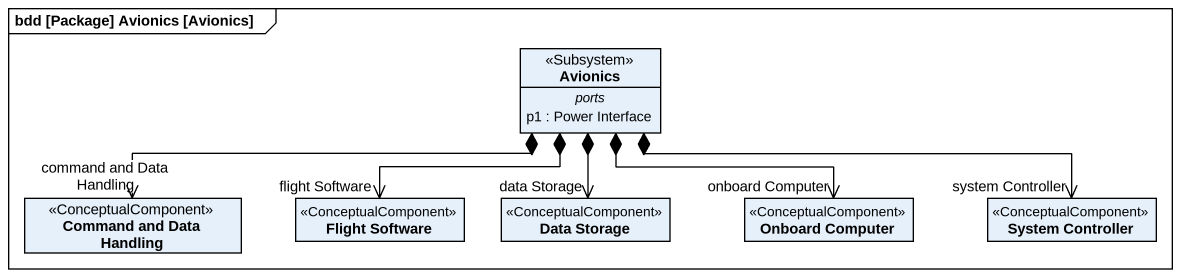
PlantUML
@startuml
mainframe bdd [Package] Avionics [Avionics]
hide circle
hide empty members
class Avionics <<Subsystem>> {
  -- ports --
  p1 : Power Interface
}
class "Command and Data Handling" as Command_and_Data_Handling <<ConceptualComponent>>
class "Flight Software" as Flight_Software <<ConceptualComponent>>
class "Data Storage" as Data_Storage <<ConceptualComponent>>
class "Onboard Computer" as Onboard_Computer <<ConceptualComponent>>
class "System Controller" as System_Controller <<ConceptualComponent>>
Avionics *-left-> "command and Data Handling" Command_and_Data_Handling
Avionics *--> "flight Software" Flight_Software
Avionics *--> "data Storage" Data_Storage
Avionics *-right-> "onboard Computer" Onboard_Computer
Avionics *-right-> "system Controller" System_Controller
@enduml
